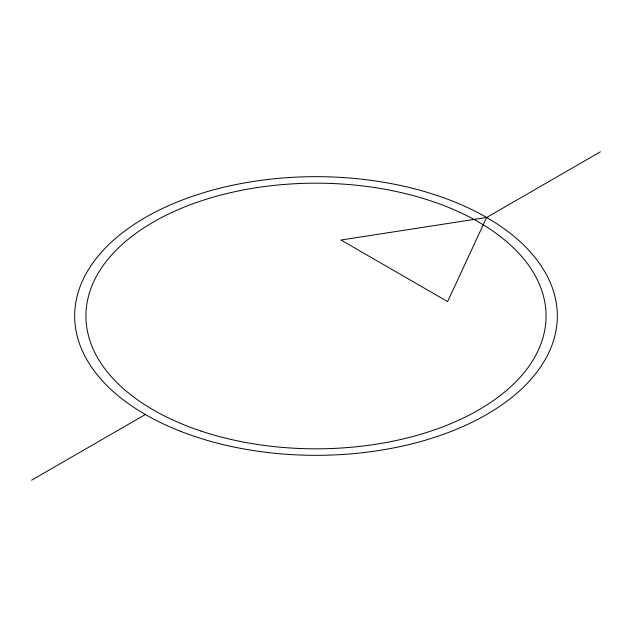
<?xml version="1.0" encoding="UTF-8"?>
<svg xmlns="http://www.w3.org/2000/svg" width="632" height="632" viewBox="0 0 632 632"><rect width="100%" height="100%" fill="white"/><g stroke="black" fill="none" stroke-linecap="round" stroke-linejoin="round"><path stroke-width="0.95" d="M486.64 217.479L447.606 301.59L340.956 240.018L486.64 217.479L600.4 151.806M31.6 480.194L145.36 414.521M180.736 431.38A241.321 139.324 0 0 0 556.705 325.938A241.321 139.324 0 0 0 210.559 190.674A241.321 139.324 0 0 0 180.736 431.38M200.968 431.032A230.056 132.823 0 0 0 546.056 316A230.056 132.823 0 0 0 200.968 200.968A230.056 132.823 0 0 0 200.968 431.032"/></g></svg>
